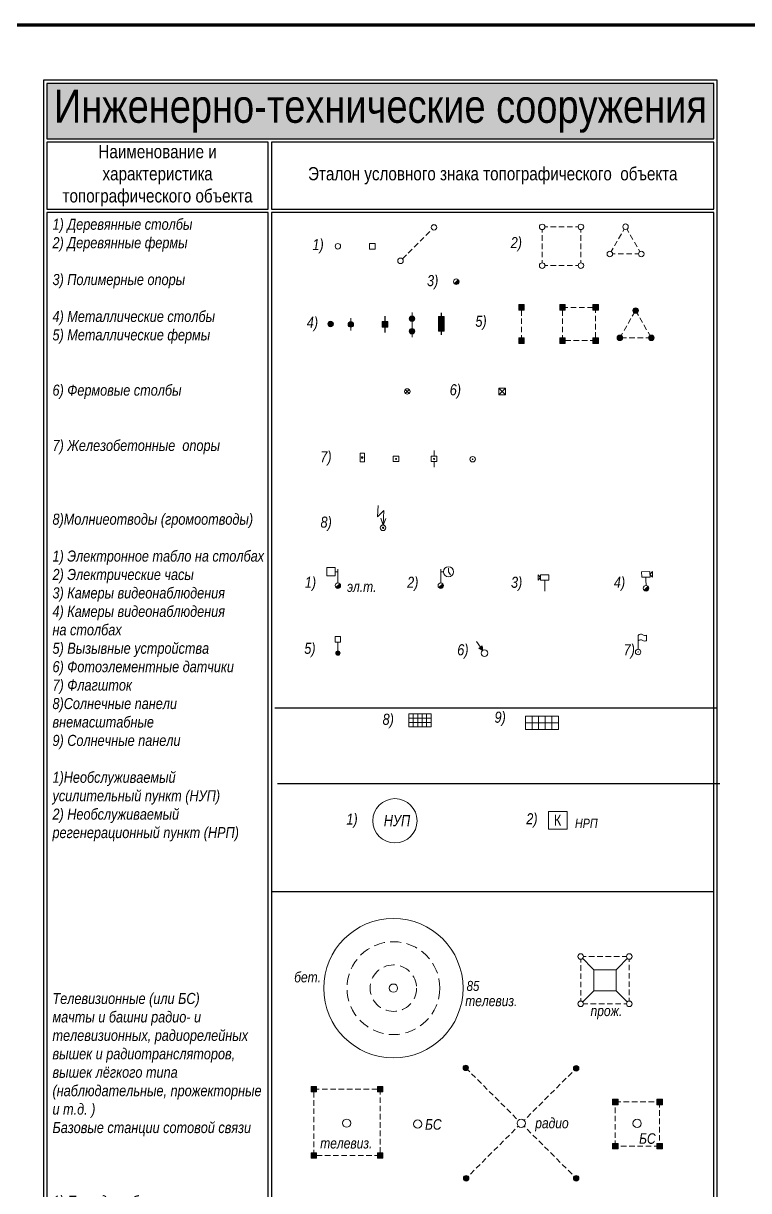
# Model space of a CAD drawing. Header units: metres. Extents: x -393 to 694, y -10 to 691.
# Drawn here: x 260.7 to 326.2, y 585.8 to 691.3 of the extents above; entities that cross this region are included whole.
import ezdxf
from ezdxf.enums import TextEntityAlignment as Align

# ---------------------------------------------------------------- set-up
doc = ezdxf.new("R2010")
doc.units = ezdxf.units.M
doc.linetypes.add('СП-2х1', pattern=[3, 2, -1])
doc.linetypes.add('СП_Граница маскировки', pattern=[3, 0, -3])
doc.layers.add('03 Инженерно-технические сооружения', color=7, linetype='Continuous', lineweight=20)
doc.styles.add('СП_Д', font='ARIALNI.TTF')
doc.styles.add('СП_Р', font='ARIALN.TTF')

# ---------------------------------------------------------------- blocks, each defined once
blk = doc.blocks.new('СП_3.26.1.1')
at = {"color": 0, "linetype": 'СП_Граница маскировки', "lineweight": 0}
blk.add_wipeout([(0.5, 0), (0.43, 0.25), (0.25, 0.43), (0, 0.5), (-0.25, 0.43), (-0.43, 0.25), (-0.5, 0), (-0.43, -0.25), (-0.25, -0.43), (0, -0.5), (0.25, -0.43), (0.43, -0.25)], dxfattribs=at)
at = {"color": 0, "linetype": 'Continuous', "lineweight": -2}
blk.add_circle((0, 0), 0.5, dxfattribs=at)
blk = doc.blocks.new('*U306')
at = {"color": 0, "linetype": 'СП-2х1', "lineweight": -2, "ltscale": 0.5}
blk.add_lwpolyline([(0, 7), (7, 7), (7, 0), (0, 0)], close=True, dxfattribs=at)
at = {"color": 0, "linetype": 'Continuous', "lineweight": -2, "ltscale": 0.5}
for p in [(0, 7), (7, 7), (0, 0), (7, 0)]:
    blk.add_blockref('СП_3.26.1.1', p, dxfattribs=at)
blk = doc.blocks.new('*U305')
at = {"color": 0, "linetype": 'СП-2х1', "lineweight": -2, "ltscale": 0.5}
blk.add_line((0, 0.5), (0, 8.06), dxfattribs=at)
at = {"color": 0, "linetype": 'Continuous', "lineweight": -2, "ltscale": 0.5, "rotation": 90.00000000000001}
blk.add_blockref('СП_3.26.1.1', (0, 8.56), dxfattribs=at)
at = {"color": 0, "linetype": 'Continuous', "lineweight": -2, "ltscale": 0.5}
blk.add_blockref('СП_3.26.1.1', (0, 0), dxfattribs=at)
blk = doc.blocks.new('*U304')
at = {"color": 0, "linetype": 'СП_Граница маскировки', "lineweight": 0, "ltscale": 10}
blk.add_wipeout([(-0.5, -0.5), (0.5, -0.5), (0.5, 0.5), (-0.5, 0.5)], dxfattribs=at)
at = {"color": 0, "linetype": 'Continuous', "lineweight": -2, "ltscale": 0.5}
blk.add_lwpolyline([(-0.5, -0.5), (0.5, -0.5), (0.5, 0.5), (-0.5, 0.5)], close=True, dxfattribs=at)
blk = doc.blocks.new('СП_3.30.1.1')
at = {"linetype": 'Continuous', "lineweight": -2}
h = blk.add_hatch(color=0, dxfattribs=at)
h.dxf.hatch_style = 1
h.paths.add_polyline_path([(0.5, 0, 1), (-0.5, 0, 1)])
at = {"color": 0, "linetype": 'Continuous', "lineweight": -2}
blk.add_circle((0, 0), 0.5, dxfattribs=at)
blk = doc.blocks.new('СП_3.30.1.2')
at = {"linetype": 'Continuous', "lineweight": -2}
h = blk.add_hatch(color=0, dxfattribs=at)
h.dxf.hatch_style = 1
h.paths.add_polyline_path([(0.5, 0.5), (-0.5, 0.5), (-0.5, -0.5), (0.5, -0.5)])
at = {"color": 0, "linetype": 'Continuous', "lineweight": -2}
blk.add_lwpolyline([(-0.5, -0.5), (0.5, -0.5), (0.5, 0.5), (-0.5, 0.5)], close=True, dxfattribs=at)
blk = doc.blocks.new('*U743')
at = {"color": 0, "linetype": 'Continuous', "lineweight": -2, "const_width": 1}
blk.add_lwpolyline([(0, -1.33), (0, 1.3)], dxfattribs=at)
at = {"color": 0, "linetype": 'Continuous', "lineweight": -2}
blk.add_lwpolyline([(-0.5, -1.33), (0.5, -1.33), (0.5, 1.3), (-0.5, 1.3)], close=True, dxfattribs=at)
blk = doc.blocks.new('*U174')
at = {"color": 0, "linetype": 'СП-2х1', "lineweight": -2, "ltscale": 0.5}
blk.add_lwpolyline([(0, -6), (0, 0), (6, 0), (6, -6)], close=True, dxfattribs=at)
at = {"color": 0, "linetype": 'Continuous', "lineweight": -2, "rotation": 270}
for p in [(0, 0), (6, 0), (0, -6), (6, -6)]:
    blk.add_blockref('СП_3.30.1.2', p, dxfattribs=at)
blk = doc.blocks.new('СП_3.30.2.1')
at = {"color": 0, "linetype": 'СП_Граница маскировки', "lineweight": 0}
blk.add_wipeout([(0.35, 0.35), (0, 0.5), (-0.35, 0.35), (-0.5, 0), (-0.35, -0.35), (0, -0.5), (0.35, -0.35), (0.5, 0)], dxfattribs=at)
at = {"color": 0, "linetype": 'Continuous', "lineweight": -2}
for points in [[(0.35, -0.35), (-0.35, 0.35)], [(-0.35, -0.35), (0.35, 0.35)]]:
    blk.add_lwpolyline(points, dxfattribs=at)
blk.add_circle((0, 0), 0.5, dxfattribs=at)
blk = doc.blocks.new('*U172')
at = {"color": 0, "linetype": 'СП-2х1', "lineweight": -2, "ltscale": 0.5}
blk.add_lwpolyline([(2.85, 4.93), (0, 0), (5.69, 0)], close=True, dxfattribs=at)
at = {"color": 0, "linetype": 'Continuous', "lineweight": -2, "ltscale": 0.5}
for p in [(2.85, 4.93), (0, 0), (5.69, 0)]:
    blk.add_blockref('СП_3.26.1.1', p, dxfattribs=at)
blk = doc.blocks.new('*U179')
at = {"color": 0, "linetype": 'СП-2х1', "lineweight": 20, "ltscale": 0.5}
blk.add_lwpolyline([(2.85, 4.93), (5.69, 0), (0, 0)], close=True, dxfattribs=at)
at = {"color": 0, "rotation": 0.4666911310718337}
for p in [(2.85, 4.93), (0, 0), (5.69, 0)]:
    blk.add_blockref('СП_3.30.1.1', p, dxfattribs=at)
blk = doc.blocks.new('*U249')
at = {"color": 1, "linetype": 'Continuous', "lineweight": 20}
for p, q in [((0, 2.4), (4.8, 2.4)), ((0, 1.2), (0, 2.4)), ((4.8, 2.4), (6, 2.39)), ((6, 1.19), (6, 2.39)), ((0, 0), (0, 1.2)), ((0, 0), (4.8, 0)), ((6, -0.01), (6, 1.19)), ((4.8, 0), (6, -0.01))]:
    blk.add_line(p, q, dxfattribs=at)
at = {"color": 114, "linetype": 'Continuous', "lineweight": 20}
for points in [[(1.2, 0), (1.2, 1.2), (1.2, 2.4)], [(2.4, 0), (2.4, 1.2), (2.4, 2.4)], [(3.6, 0), (3.6, 1.2), (3.6, 2.4)], [(4.8, 0), (4.8, 1.2), (4.8, 2.4)], [(0, 1.2), (4.8, 1.2), (6, 1.19)]]:
    blk.add_lwpolyline(points, dxfattribs=at)
blk = doc.blocks.new('*U205')
at = {"color": 114, "linetype": 'Continuous', "lineweight": 15}
for p, q in [((-1.2, 2.4), (-1.2, 0)), ((-0.4, 2.4), (-0.4, 0)), ((0.4, 2.4), (0.4, 0)), ((1.2, 2.4), (1.2, 0)), ((-2, 1.6), (2, 1.6)), ((-2, 0.8), (2, 0.8))]:
    blk.add_line(p, q, dxfattribs=at)
at = {"color": 1, "linetype": 'Continuous', "lineweight": 20}
blk.add_lwpolyline([(-2, 0), (2, 0), (2, 2.4), (-2, 2.4)], close=True, dxfattribs=at)
blk = doc.blocks.new('СП_3.29')
at = {"color": 0, "linetype": 'СП_Граница маскировки', "lineweight": 0}
blk.add_wipeout([(0.5, 0), (0.43, 0.25), (0.25, 0.43), (0, 0.5), (-0.25, 0.43), (-0.43, 0.25), (-0.5, 0), (-0.43, -0.25), (-0.25, -0.43), (0, -0.5), (0.25, -0.43), (0.43, -0.25)], dxfattribs=at)
at = {"linetype": 'Continuous', "lineweight": -2}
h = blk.add_hatch(color=0, dxfattribs=at)
h.dxf.hatch_style = 1
h.paths.add_polyline_path([(0.5, 0, 0.198912), (0.35, 0.35), (-0.35, -0.35, 0.668179)])
at = {"color": 0, "linetype": 'Continuous', "lineweight": 5}
blk.add_lwpolyline([(0.35, 0.35), (-0.35, -0.35)], dxfattribs=at)
at = {"color": 0, "linetype": 'Continuous', "lineweight": -2}
blk.add_circle((0, 0), 0.5, dxfattribs=at)
blk = doc.blocks.new('СП_3.30.2.2')
at = {"color": 0, "linetype": 'СП_Граница маскировки', "lineweight": 0, "ltscale": 10}
blk.add_wipeout([(-0.6, -0.6), (0.6, -0.6), (0.6, 0.6), (-0.6, 0.6)], dxfattribs=at)
at = {"color": 0, "linetype": 'Continuous', "lineweight": -2}
for points in [[(-0.6, 0.6), (0.6, -0.6)], [(0.6, 0.6), (-0.6, -0.6)]]:
    blk.add_lwpolyline(points, dxfattribs=at)
blk.add_lwpolyline([(-0.6, -0.6), (0.6, -0.6), (0.6, 0.6), (-0.6, 0.6)], close=True, dxfattribs=at)
blk = doc.blocks.new('*U239')
at = {"color": 0, "linetype": 'СП-2х1', "lineweight": -2, "ltscale": 0.5}
blk.add_lwpolyline([(0, -12), (0, 0), (12, 0), (12, -12)], close=True, dxfattribs=at)
at = {"color": 0, "linetype": 'Continuous', "lineweight": -2, "rotation": 270}
for p in [(0, 0), (12, 0), (0, -12), (12, -12)]:
    blk.add_blockref('СП_3.30.1.2', p, dxfattribs=at)
blk = doc.blocks.new('*U240')
at = {"color": 0, "linetype": 'СП-2х1', "lineweight": -2, "ltscale": 0.5}
blk.add_lwpolyline([(0, -8), (0, 0), (8, 0), (8, -8)], close=True, dxfattribs=at)
at = {"color": 0, "linetype": 'Continuous', "lineweight": -2, "rotation": 270}
for p in [(0, 0), (8, 0), (0, -8), (8, -8)]:
    blk.add_blockref('СП_3.30.1.2', p, dxfattribs=at)
blk = doc.blocks.new('*U182')
at = {"color": 0, "linetype": 'СП_Граница маскировки', "lineweight": 0}
blk.add_wipeout([(-0.75, 3), (0.75, 3), (0.75, 2), (-0.75, 2)], dxfattribs=at)
at = {"color": 7, "linetype": 'Continuous', "lineweight": 20}
for points in [[(-0.75, 2.5), (-1.2, 3), (-1.2, 2), (-0.75, 2.5)], [(-0.75, 3), (0.75, 3), (0.75, 2), (-0.75, 2), (-0.75, 3)]]:
    blk.add_lwpolyline(points, dxfattribs=at)
at = {"color": 0, "linetype": 'Continuous', "lineweight": -2}
blk.add_lwpolyline([(0, 2), (0, 0)], dxfattribs=at)
blk = doc.blocks.new('*U581')
at = {"color": 0, "linetype": 'Continuous', "lineweight": -2}
blk.add_lwpolyline([(0.5, 2.5), (0, 2.5)], dxfattribs=at)
at = {"color": 0, "linetype": 'Continuous', "lineweight": 15}
blk.add_lwpolyline([(1.4, 3.15), (1.4, 2.5), (1.79, 1.98)], dxfattribs=at)
at = {"color": 0, "linetype": 'Continuous', "lineweight": -2}
blk.add_circle((1.4, 2.5), 0.9, dxfattribs=at)
at = {"color": 0, "linetype": 'СП_Граница маскировки', "lineweight": 0}
blk.add_wipeout([(0.5, 0), (0.43, 0.25), (0.25, 0.43), (0, 0.5), (-0.25, 0.43), (-0.43, 0.25), (-0.5, 0), (-0.43, -0.25), (-0.25, -0.43), (0, -0.5), (0.25, -0.43), (0.43, -0.25)], dxfattribs=at)
at = {"linetype": 'Continuous', "lineweight": -2}
h = blk.add_hatch(color=0, dxfattribs=at)
h.dxf.hatch_style = 1
h.paths.add_polyline_path([(0.5, 0, 0.198912), (0.35, 0.35), (-0.35, -0.35, 0.668179)])
at = {"color": 0, "linetype": 'Continuous', "lineweight": -2}
blk.add_lwpolyline([(0, 3), (0, 0.5)], dxfattribs=at)
at = {"color": 0, "linetype": 'Continuous', "lineweight": 5}
blk.add_lwpolyline([(0.35, 0.35), (-0.35, -0.35)], dxfattribs=at)
at = {"color": 0, "linetype": 'Continuous', "lineweight": -2}
blk.add_circle((0, 0), 0.5, dxfattribs=at)
blk = doc.blocks.new('*U575')
at = {"color": 0, "linetype": 'СП_Граница маскировки', "lineweight": 0}
for points in [[(-2, 3.25), (-0.5, 3.25), (-0.5, 1.75), (-2, 1.75)], [(0.5, 0), (0.43, 0.25), (0.25, 0.43), (0, 0.5), (-0.25, 0.43), (-0.43, 0.25), (-0.5, 0), (-0.43, -0.25), (-0.25, -0.43), (0, -0.5), (0.25, -0.43), (0.43, -0.25)]]:
    blk.add_wipeout(points, dxfattribs=at)
at = {"linetype": 'Continuous', "lineweight": -2}
h = blk.add_hatch(color=0, dxfattribs=at)
h.dxf.hatch_style = 1
h.paths.add_polyline_path([(0.5, 0, 0.198912), (0.35, 0.35), (-0.35, -0.35, 0.668179)])
at = {"color": 0, "linetype": 'Continuous', "lineweight": -2}
blk.add_lwpolyline([(-2, 3.25), (-0.5, 3.25), (-0.5, 1.75), (-2, 1.75)], close=True, dxfattribs=at)
for points in [[(-0.5, 2.5), (0, 2.5)], [(0, 3), (0, 0.5)]]:
    blk.add_lwpolyline(points, dxfattribs=at)
at = {"color": 0, "linetype": 'Continuous', "lineweight": 5}
blk.add_lwpolyline([(0.35, 0.35), (-0.35, -0.35)], dxfattribs=at)
at = {"color": 0, "linetype": 'Continuous', "lineweight": -2}
blk.add_circle((0, 0), 0.5, dxfattribs=at)
blk = doc.blocks.new('*U91')
at = {"linetype": 'Continuous', "lineweight": 20}
h = blk.add_hatch(color=0, dxfattribs=at)
h.dxf.hatch_style = 1
h.paths.add_polyline_path([(0.4, 0, 1), (-0.4, 0, 1)])
at = {"color": 0, "linetype": 'Continuous', "lineweight": 20}
blk.add_lwpolyline([(-0.5, 3), (0.5, 3), (0.5, 2), (-0.5, 2)], close=True, dxfattribs=at)
blk.add_lwpolyline([(0, 2), (0, 0.4)], dxfattribs=at)
blk.add_circle((0, 0), 0.4, dxfattribs=at)
blk = doc.blocks.new('*U577')
at = {"color": 0, "linetype": 'Continuous', "lineweight": -2}
blk.add_lwpolyline([(0.01, 3), (0, 0)], dxfattribs=at)
at = {"color": 7, "linetype": 'Continuous', "lineweight": 20}
blk.add_circle((0, 0), 0.12, dxfattribs=at)
at = {"color": 0, "linetype": 'СП_Граница маскировки', "lineweight": 0}
for points in [[(0, 2), (0.19, 2.15), (0.41, 2.22), (0.64, 2.2), (0.85, 2.1), (1, 2.02), (1.17, 1.98), (1.34, 1.99), (1.5, 2.04), (1.51, 3.04), (1.34, 2.99), (1.17, 2.98), (1, 3.02), (0.85, 3.1), (0.64, 3.2), (0.41, 3.22), (0.19, 3.15), (0.01, 3)], [(0.5, 0), (0.43, 0.25), (0.25, 0.43), (0, 0.5), (-0.25, 0.43), (-0.43, 0.25), (-0.5, 0), (-0.43, -0.25), (-0.25, -0.43), (0, -0.5), (0.25, -0.43), (0.43, -0.25)]]:
    blk.add_wipeout(points, dxfattribs=at)
at = {"linetype": 'Continuous', "lineweight": -2}
h = blk.add_hatch(color=0, dxfattribs=at)
h.dxf.hatch_style = 1
h.paths.add_polyline_path([(0.12, 0, 1), (-0.12, 0, 1)])
at = {"color": 0, "linetype": 'Continuous', "lineweight": -2}
blk.add_lwpolyline([(0, 2, -0.393134), (0.85, 2.1, 0.282115), (1.5, 2.04), (1.51, 3.04, -0.282115), (0.85, 3.1, 0.393134), (0.01, 3)], format="xyb", close=True, dxfattribs=at)
blk.add_circle((0, 0), 0.5, dxfattribs=at)
blk = doc.blocks.new('*U278')
at = {"color": 0, "linetype": 'СП-2х1', "lineweight": -2, "ltscale": 0.5}
blk.add_line((0, 0), (0, 6), dxfattribs=at)
at = {"color": 0, "linetype": 'Continuous', "lineweight": -2, "rotation": 90.00000000000001}
for p in [(0, 6), (0, 0)]:
    blk.add_blockref('СП_3.30.1.2', p, dxfattribs=at)
blk = doc.blocks.new('*U190')
at = {"color": 0, "linetype": 'Continuous', "lineweight": -2, "xscale": 1.5, "yscale": 1.5, "zscale": 1.5}
blk.add_blockref('СП_3.26.1.1', (0, 0), dxfattribs=at)
at = {"color": 0, "linetype": 'Continuous', "lineweight": -2}
blk.add_lwpolyline([(0.6, 5.27, 0, 0.8, 0), (0.16, 4.15, 0, 0, 0), (-0.6, 2.25, 0, 0, 0), (0.76, 2.65, 0, 0, 0), (0, 0.75, 0, 0, 0)], format="xyseb", dxfattribs=at)
blk = doc.blocks.new('*U307')
at = {"color": 0, "linetype": 'СП-2х1', "lineweight": -2, "ltscale": 0.5}
blk.add_lwpolyline([(0, 8.57), (8.78, 8.57), (8.78, 0), (0, 0)], close=True, dxfattribs=at)
at = {"color": 0, "linetype": 'Continuous', "lineweight": -2, "ltscale": 0.5}
for p in [(0, 8.57), (8.78, 8.57), (0, 0), (8.78, 0)]:
    blk.add_blockref('СП_3.26.1.1', p, dxfattribs=at)
blk = doc.blocks.new('СП_3.33.8')
at = {"lineweight": -2, "ltscale": 0.5}
h = blk.add_hatch(color=0, dxfattribs=at)
h.dxf.hatch_style = 1
h.paths.add_polyline_path([(-0.41, 1.29), (-0.34, 0.49), (-1.06, 0.84)])
at = {"color": 0, "linetype": 'Continuous', "lineweight": 20}
blk.add_lwpolyline([(-0.34, 0.49), (-1.45, 2.1)], dxfattribs=at)
blk.add_lwpolyline([(-0.41, 1.29), (-0.34, 0.49), (-1.06, 0.84)], close=True, dxfattribs=at)
blk.add_circle((0, 0), 0.6, dxfattribs=at)
blk = doc.blocks.new('*U308')
at = {"color": 0, "linetype": 'СП-2х1', "lineweight": -2, "ltscale": 0.5}
for points in [[(-10.02, 10.02), (0, 0)], [(0, 0), (9.94, 9.94)], [(0, 0), (-9.94, -9.94)], [(0, 0), (9.94, -9.94)]]:
    blk.add_lwpolyline(points, dxfattribs=at)
at = {"color": 0, "linetype": 'Continuous', "lineweight": -2}
for p, rotation in [((-10.02, 10.02), 44.99999999999906), ((9.94, 9.94), 45.00000000000067), ((9.94, -9.94), 44.99999999999934)]:
    blk.add_blockref('СП_3.30.1.1', p, dxfattribs=dict(at, rotation=rotation))
blk.add_blockref('СП_3.30.1.1', (-9.94, -9.94), dxfattribs=at)
blk = doc.blocks.new('*U146')
at = {"color": 0, "linetype": 'СП_Граница маскировки', "lineweight": -2, "ltscale": 10}
blk.add_wipeout([(-0.5, -0.5), (0.5, -0.5), (0.5, 0.5), (-0.5, 0.5)], dxfattribs=at)
at = {"linetype": 'Continuous', "lineweight": -2}
h = blk.add_hatch(color=0, dxfattribs=at)
h.dxf.hatch_style = 1
h.paths.add_polyline_path([(0.1, 0, 1), (-0.1, 0, 1)])
at = {"color": 0, "linetype": 'Continuous', "lineweight": -2}
blk.add_lwpolyline([(-0.5, -0.5), (0.5, -0.5), (0.5, 0.5), (-0.5, 0.5)], close=True, dxfattribs=at)
at = {"color": 0, "linetype": 'Continuous', "lineweight": 0}
blk.add_circle((0, 0), 0.1, dxfattribs=at)
blk = doc.blocks.new('СП_Точка')
at = {"linetype": 'Continuous', "lineweight": -2}
h = blk.add_hatch(color=0, dxfattribs=at)
h.dxf.hatch_style = 1
h.paths.add_polyline_path([(-0.15, 0, 1), (0.15, 0, 1)])
at = {"color": 0, "linetype": 'Continuous', "lineweight": 0}
blk.add_circle((0, 0), 0.15, dxfattribs=at)
blk = doc.blocks.new('*U440')
at = {"color": 0, "linetype": 'СП_Граница маскировки', "lineweight": 0, "ltscale": 10}
blk.add_lwpolyline([(0.8, 1.6), (0, 0)], dxfattribs=at)
at = {"color": 0, "linetype": 'СП_Граница маскировки', "lineweight": 0}
blk.add_wipeout([(0, 0), (0.8, 0), (0.8, 1.6), (0, 1.6)], dxfattribs=at)
at = {"color": 0, "linetype": 'Continuous', "lineweight": -2}
blk.add_lwpolyline([(0, 0), (0.8, 0), (0.8, 1.6), (0, 1.6)], close=True, dxfattribs=at)
blk.add_blockref('СП_Точка', (0.4, 0.8), dxfattribs=at)
blk = doc.blocks.new('*U831')
at = {"color": 0, "linetype": 'СП_Граница маскировки', "lineweight": 0}
blk.add_wipeout([(0.5, 0), (0.43, 0.25), (0.25, 0.43), (0, 0.5), (-0.25, 0.43), (-0.43, 0.25), (-0.5, 0), (-0.43, -0.25), (-0.25, -0.43), (0, -0.5), (0.25, -0.43), (0.43, -0.25)], dxfattribs=at)
at = {"linetype": 'Continuous', "lineweight": -2}
h = blk.add_hatch(color=256, dxfattribs=at)
h.dxf.hatch_style = 1
h.paths.add_polyline_path([(0.15, 0, 1), (-0.15, 0, 1)])
at = {"color": 0, "linetype": 'Continuous', "lineweight": -2}
blk.add_circle((0, 0), 0.5, dxfattribs=at)
blk = doc.blocks.new('СП_3.31.1')
at = {"color": 0, "linetype": 'СП_Граница маскировки', "lineweight": 0}
blk.add_wipeout([(0.5, 0), (0.43, 0.25), (0.25, 0.43), (0, 0.5), (-0.25, 0.43), (-0.43, 0.25), (-0.5, 0), (-0.43, -0.25), (-0.25, -0.43), (0, -0.5), (0.25, -0.43), (0.43, -0.25)], dxfattribs=at)
at = {"linetype": 'Continuous', "lineweight": 20}
h = blk.add_hatch(color=0, dxfattribs=at)
h.dxf.hatch_style = 1
h.paths.add_polyline_path([(0.12, 0, 1), (-0.12, 0, 1)])
at = {"color": 0, "linetype": 'Continuous', "lineweight": 20}
blk.add_circle((0, 0), 0.5, dxfattribs=at)
at = {"color": 7, "linetype": 'Continuous', "lineweight": 20}
blk.add_circle((0, 0), 0.12, dxfattribs=at)
blk = doc.blocks.new('*U84')
at = {"color": 0, "linetype": 'Continuous', "lineweight": -2}
blk.add_lwpolyline([(0, 0), (0.15, 2.6), (-0.98, 1.46), (-0.86, 3.51)], dxfattribs=at)
at = {"color": 0, "linetype": 'Continuous'}
blk.add_lwpolyline([(-0.37, 1.25), (0, 0), (0.52, 1.19)], dxfattribs=at)
blk = doc.blocks.new('*U583')
at = {"color": 0, "linetype": 'СП_Граница маскировки', "lineweight": 0}
blk.add_wipeout([(-0.81, 2.99), (0.69, 3.01), (0.71, 2.01), (-0.79, 1.99)], dxfattribs=at)
at = {"color": 7, "linetype": 'Continuous', "lineweight": 20}
for points in [[(-0.81, 2.99), (0.69, 3.01), (0.71, 2.01), (-0.79, 1.99), (-0.81, 2.99)], [(0.7, 2.51), (1.14, 3.02), (1.16, 2.02), (0.7, 2.51)]]:
    blk.add_lwpolyline(points, dxfattribs=at)
at = {"color": 0, "linetype": 'Continuous', "lineweight": -2}
blk.add_lwpolyline([(-0.04, 2), (0, 0)], dxfattribs=at)
at = {"color": 0, "linetype": 'СП_Граница маскировки', "lineweight": 0}
blk.add_wipeout([(0.5, 0), (0.43, 0.25), (0.25, 0.43), (0, 0.5), (-0.25, 0.43), (-0.43, 0.25), (-0.5, 0), (-0.43, -0.25), (-0.25, -0.43), (0, -0.5), (0.25, -0.43), (0.43, -0.25)], dxfattribs=at)
at = {"color": 0, "linetype": 'Continuous', "lineweight": -2}
blk.add_circle((0, 0), 0.5, dxfattribs=at)
at = {"color": 0, "linetype": 'СП_Граница маскировки', "lineweight": 0}
blk.add_wipeout([(0.5, 0), (0.43, 0.25), (0.25, 0.43), (0, 0.5), (-0.25, 0.43), (-0.43, 0.25), (-0.5, 0), (-0.43, -0.25), (-0.25, -0.43), (0, -0.5), (0.25, -0.43), (0.43, -0.25)], dxfattribs=at)
at = {"linetype": 'Continuous', "lineweight": -2}
h = blk.add_hatch(color=0, dxfattribs=at)
h.dxf.hatch_style = 1
h.paths.add_polyline_path([(0.5, 0.01, 0.198912), (0.35, 0.36), (-0.35, -0.36, 0.668179)])
at = {"color": 0, "linetype": 'Continuous', "lineweight": 5}
blk.add_lwpolyline([(0.35, 0.36), (-0.35, -0.36)], dxfattribs=at)
at = {"color": 0, "linetype": 'Continuous', "lineweight": -2}
blk.add_circle((0, 0), 0.5, dxfattribs=at)
blk = doc.blocks.new('СП_2.1')
at = {"color": 0, "style": 'СП_Р'}
blk.add_attdef('КЖ', text='', height=2, dxfattribs=at).set_placement((0, 0), align=Align.CENTER)
blk = doc.blocks.new('*U827')
at = {"linetype": 'Continuous', "lineweight": 20}
h = blk.add_hatch(color=0, dxfattribs=at)
h.dxf.hatch_style = 1
edge = h.paths.add_edge_path()
edge.add_arc((0, 0), 0.5, 0, 360)
blk.add_line((0, -1.11), (0, 1.11))
at = {"color": 0, "linetype": 'Continuous', "lineweight": 20}
blk.add_circle((0, 0), 0.5, dxfattribs=at)
blk = doc.blocks.new('*U882')
at = {"color": 0, "linetype": 'Continuous', "lineweight": -2}
blk.add_line((0, -0.5), (0, -1.77), dxfattribs=at)
for points in [[(0, 1.1), (0, 0)], [(0, -2.27), (0, -3.37)]]:
    blk.add_lwpolyline(points)
at = {"color": 0, "linetype": 'Continuous', "lineweight": 20, "rotation": 270.0000000000017}
for p in [(0, 0), (0, -2.27)]:
    blk.add_blockref('СП_3.30.1.1', p, dxfattribs=at)

msp = doc.modelspace()

# ---------------------------------------------------------------- hatches: boundary and pattern name
at = {"ltscale": 0.5, "true_color": 0xffe9c2}
h = msp.add_hatch(color=254, dxfattribs=at)
h.dxf.hatch_style = 1
h.paths.add_polyline_path([(262.8, 680.89), (323.1, 680.89), (323.1, 685.89), (262.8, 685.89)])

# ---------------------------------------------------------------- linework, layer by layer
at = {"ltscale": 0.5}
for points in [[(262.8, 680.89), (323.1, 680.89), (323.1, 685.89), (262.8, 685.89)], [(262.8, 674.53), (282.8, 674.53), (282.8, 680.59), (262.8, 680.59)], [(283.1, 674.53), (323.1, 674.53), (323.1, 680.59), (283.1, 680.59)], [(262.8, 533.98), (282.8, 533.98), (282.8, 674.23), (262.8, 674.23)]]:
    msp.add_lwpolyline(points, close=True, dxfattribs=at)
at = {"color": 253, "ltscale": 0.5}
for points in [[(283.4, 629.45), (323.4, 629.45)], [(283.63, 622.59), (323.63, 622.59)], [(283.1, 612.84), (323.1, 612.84)]]:
    msp.add_lwpolyline(points, dxfattribs=at)
at = {"layer": '03 Инженерно-технические сооружения', "color": 0, "linetype": 'Continuous', "lineweight": -2, "ltscale": 0.5}
for points in [[(298.46, 664.67), (298.46, 665.17)], [(293.36, 664.37), (293.36, 664.87)], [(293.36, 663.37), (293.36, 663.87)], [(298.46, 663.17), (298.46, 663.67)]]:
    msp.add_lwpolyline(points, dxfattribs=at)
at = {"layer": '03 Инженерно-технические сооружения', "color": 0, "linetype": 'Continuous', "lineweight": 20, "ltscale": 0.5}
msp.add_lwpolyline([(308.15, 620.06), (309.82, 620.06), (309.82, 618.47), (308.15, 618.47)], close=True, dxfattribs=at)
at = {"layer": '03 Инженерно-технические сооружения', "linetype": 'Continuous', "lineweight": 20, "ltscale": 0.5}
for points in [[(312.25, 605.76), (311.05, 606.95)], [(314.25, 605.76), (315.44, 606.95)], [(312.25, 603.86), (311.05, 602.67)], [(314.25, 603.86), (315.44, 602.67)]]:
    msp.add_lwpolyline(points, dxfattribs=at)
msp.add_lwpolyline([(312.25, 603.86), (314.25, 603.86), (314.25, 605.76), (312.25, 605.76)], close=True, dxfattribs=at)
at = {"layer": '03 Инженерно-технические сооружения', "color": 0, "linetype": 'Continuous', "lineweight": 20, "ltscale": 0.5}
msp.add_circle((294.26, 619.23), 2, dxfattribs=at)
at = {"layer": '03 Инженерно-технические сооружения', "linetype": 'Continuous', "lineweight": 20, "ltscale": 0.5}
msp.add_circle((294.12, 604.09), 6.3, dxfattribs=at)
at = {"layer": '03 Инженерно-технические сооружения', "linetype": 'СП-2х1', "lineweight": 20, "ltscale": 0.5}
for radius in [4.2, 2.1]:
    msp.add_circle((294.12, 604.09), radius, dxfattribs=at)

# ---------------------------------------------------------------- block references
at = {"layer": '03 Инженерно-технические сооружения', "color": 0, "linetype": 'Continuous', "lineweight": 20, "xscale": 0.5, "yscale": 0.5, "zscale": 0.5, "rotation": 315}
msp.add_blockref('*U305', (294.76, 669.86), dxfattribs=at)
at = {"layer": '03 Инженерно-технические сооружения', "color": 0, "linetype": 'Continuous', "lineweight": 20, "xscale": 0.5, "yscale": 0.5, "zscale": 0.5}
for name, p in [('*U306', (307.57, 669.43)), ('*U172', (313.68, 670.48)), ('СП_3.26.1.1', (289.1, 671.18)), ('*U304', (292.22, 671.18)), ('СП_3.29', (299.8, 667.97)), ('*U743', (298.46, 664.17)), ('*U278', (305.7, 662.65)), ('*U174', (309.4, 665.65)), ('*U179', (314.59, 662.9)), ('СП_3.30.1.1', (288.44, 664.15)), ('СП_3.30.1.2', (293.36, 664.12)), ('СП_3.30.2.1', (295.37, 658.05)), ('СП_3.30.2.2', (303.94, 658.05)), ('*U91', (289.1, 634.39)), ('СП_3.33.8', (302.36, 634.39)), ('*U308', (305.67, 591.87)), ('*U239', (286.92, 594.96)), ('*U240', (314.18, 593.8))]:
    msp.add_blockref(name, p, dxfattribs=at)
at = {"layer": '03 Инженерно-технические сооружения', "color": 0, "linetype": 'Continuous', "lineweight": 20, "ltscale": 2, "xscale": 0.5, "yscale": 0.5, "zscale": 0.5}
msp.add_blockref('*U882', (295.8, 664.63), dxfattribs=at)
at = {"layer": '03 Инженерно-технические сооружения', "transparency": 33554687, "xscale": 0.4999999999999999, "yscale": 0.4999999999999999, "zscale": 0.4999999999999999}
msp.add_blockref('*U827', (290.27, 664.11), dxfattribs=at)
at = {"layer": '03 Инженерно-технические сооружения', "color": 4, "linetype": 'Continuous', "lineweight": 20, "xscale": 0.5, "yscale": 0.5, "zscale": 0.5}
for name, p in [('*U205', (296.52, 627.71)), ('*U249', (306.05, 627.49))]:
    msp.add_blockref(name, p, dxfattribs=at)
at = {"layer": '03 Инженерно-технические сооружения', "color": 0, "linetype": 'Continuous', "lineweight": 20, "ltscale": 2, "xscale": 0.5, "yscale": 0.5, "zscale": 0.5}
msp.add_blockref('СП_2.1', (308.96, 618.78), dxfattribs=at).add_auto_attribs({'КЖ': 'К'})

# ---------------------------------------------------------------- texts
at = {"color": 7, "lineweight": 13, "attachment_point": 5, "style": 'СП_Р'}
for s, insert, char_height, width in [('Инженерно-технические сооружения', (292.95, 683.39), 3, 60.3), ('Наименование и характеристика топографического объекта', (272.8, 677.56), 1.2, 20), ('Эталон условного знака топографического  объекта ', (303.1, 677.56), 1.2, 40)]:
    msp.add_mtext(s, dxfattribs=dict(at, insert=insert, char_height=char_height, width=width))
at = {"lineweight": 40, "insert": (263.3, 673.67), "char_height": 1, "width": 19.0121, "attachment_point": 1, "style": 'СП_Д'}
msp.add_mtext('1) Деревянные столбы\\P2) Деревянные фермы \\P\\P3) Полимерные опоры \\P\\P4) Металлические столбы \\P5) Металлические фермы       \\P\\P\\P6) Фермовые столбы  \\P\\P\\P7) Железобетонные  опоры \\P\\P\\P\\P8)Молниеотводы (громоотводы)\\P\\P1) Электронное табло на столбах\\P2) Электрические часы ^J3) Камеры видеонаблюдения\\P4) Камеры видеонаблюдения\\Pна столбах\\P5) Вызывные устройства\\P6) Фотоэлементные датчики\\P7) Флагшток\\P8)Солнечные панели внемасштабные\\P9) Солнечные панели\\P\\P1)Необслуживаемый усилительный пункт (НУП)\\P2) Необслуживаемый регенерационный пункт (НРП)\\P\\P\\P\\P\\P\\P\\P\\P\\PТелевизионные (или БС)\\Pмачты и башни радио- и телевизионных, радиорелейных вышек и радиотрансляторов, вышек лёгкого типа (наблюдательные, прожекторные и т.д. )\\PБазовые станции сотовой связи\\P\\P\\P\\P1) Печь для обжига извести, получения деревянного угля\\P2) Ветряные двигатели\\P3) Ветроэнергетические установки\\P4) Ветряные мельницы (каменные и деревянные)\\P\\P\\P1) Тумбы рекламные постоянные \\P2) Доски почета и мемориальные, стенды показателей и наглядной агитации (рекламные щиты)\\P3) Доски почёта односторонние (реклама)\\P4) Доски почёта двусторонние (реклама)\\P\\P\\PЗапасной выход из гражданского убежища\\P\\P\\P{\\C7;1) Склады угля, торфа, отвалы грунта выровненные (кавальеры)\\P2) Участки, покрытые отходами промышленных предприятий}', dxfattribs=at)
at = {"color": 212, "lineweight": 13, "true_color": 0xe000e0, "char_height": 1, "width": 1, "attachment_point": 5, "style": 'СП_Д'}
for s, insert in [('1)', (287.31, 671.18)), ('2)', (305.23, 671.36)), ('3)', (297.67, 667.92)), ('4)', (286.8, 664.15)), ('5)', (302.04, 664.25)), ('6)', (299.72, 658.05)), ('7)', (288.02, 651.99)), ('8)', (288.04, 646.08)), ('1)', (290.38, 619.23)), ('2)', (306.64, 619.26))]:
    msp.add_mtext(s, dxfattribs=dict(at, insert=insert))
at = {"color": 212, "lineweight": 13, "true_color": 0xe000e0, "char_height": 1, "attachment_point": 7, "style": 'СП_Д'}
for s, insert in [('1)', (286.11, 639.99)), ('2)', (295.36, 639.99)), ('3)', (304.75, 639.99)), ('4)', (314.05, 639.99)), ('5)', (286.06, 634.02)), ('6)', (299.89, 633.89)), ('9)', (303.26, 627.79)), ('8)', (293.14, 627.6))]:
    msp.add_mtext(s, dxfattribs=dict(at, insert=insert))
at = {"layer": '03 Инженерно-технические сооружения', "insert": (289.93, 639.91), "char_height": 0.95, "width": 2.4536, "attachment_point": 7, "style": 'СП_Д'}
msp.add_mtext('эл.т.', dxfattribs=at)
at = {"layer": '03 Инженерно-технические сооружения', "color": 0, "linetype": 'Continuous', "lineweight": 15, "ltscale": 0.5, "attachment_point": 7, "style": 'СП_Д'}
for s, insert, char_height in [('НУП', (293.25, 618.72), 1), ('НРП', (310.53, 618.57), 0.85)]:
    msp.add_mtext(s, dxfattribs=dict(at, insert=insert, char_height=char_height))
at = {"layer": '03 Инженерно-технические сооружения', "attachment_point": 7, "style": 'СП_Д'}
for s, insert, char_height in [('бет.', (285.15, 604.6), 0.95), ('85', (300.74, 603.83), 0.9), ('телевиз.', (300.61, 602.45), 0.95), ('БС', (296.98, 591.28), 0.95), ('радио', (306.94, 591.13), 0.95), ('телевиз.', (287.5, 589.58), 0.95), ('БС', (316.33, 590), 0.95)]:
    msp.add_mtext(s, dxfattribs=dict(at, insert=insert, char_height=char_height))

# ---------------------------------------------------------------- next in the draw order: linework, layer by layer
at = {"color": 0, "linetype": 'Continuous', "ltscale": 0.5}
msp.add_lwpolyline([(262.5, 533.68), (323.4, 533.68), (323.4, 686.19), (262.5, 686.19)], close=True, dxfattribs=at)
at = {"ltscale": 0.5}
msp.add_lwpolyline([(283.1, 533.98), (323.1, 533.98), (323.1, 674.23), (283.1, 674.23)], close=True, dxfattribs=at)

# ---------------------------------------------------------------- next in the draw order: block references
at = {"layer": '03 Инженерно-технические сооружения', "color": 0, "linetype": 'Continuous', "lineweight": 20, "xscale": 0.5, "yscale": 0.5, "zscale": 0.5}
for name, p in [('*U440', (291.1, 651.67)), ('*U146', (294.36, 651.95)), ('*U146', (297.79, 651.95)), ('*U831', (301.28, 651.92)), ('*U575', (289.1, 640.49)), ('*U581', (298.4, 640.49)), ('*U182', (307.8, 639.98)), ('*U577', (316.24, 634.49)), ('*U307', (311.05, 602.67)), ('*U190', (294.12, 604.09)), ('*U190', (289.89, 591.88)), ('*U190', (296.31, 591.8)), ('*U190', (305.67, 591.87)), ('*U190', (316.15, 591.86))]:
    msp.add_blockref(name, p, dxfattribs=at)

# ---------------------------------------------------------------- next in the draw order: linework, layer by layer
at = {"color": 252, "linetype": 'Continuous', "lineweight": 15, "ltscale": 0.5, "const_width": 0.3}
msp.add_lwpolyline([(-4.1, 691.19), (524.1, 691.19, -0.414214), (526.1, 689.19), (526.1, 308.5, -0.414214), (524.1, 306.5), (-4.1, 306.5, -0.414214), (-6.1, 308.5), (-6.1, 689.19, -0.414214)], format="xyb", close=True, dxfattribs=at)
at = {"layer": '03 Инженерно-технические сооружения', "color": 0, "linetype": 'Continuous', "lineweight": 20, "ltscale": 0.5}
for points in [[(297.79, 652.7), (297.79, 652.2)], [(297.79, 651.2), (297.79, 651.7)]]:
    msp.add_lwpolyline(points, dxfattribs=at)

# ---------------------------------------------------------------- next in the draw order: texts
at = {"color": 212, "lineweight": 13, "true_color": 0xe000e0, "insert": (314.93, 633.89), "char_height": 1, "attachment_point": 7, "style": 'СП_Д'}
msp.add_mtext('7)', dxfattribs=at)
at = {"layer": '03 Инженерно-технические сооружения', "color": 0, "linetype": 'Continuous', "lineweight": 15, "ltscale": 0.5, "insert": (311.94, 601.28), "char_height": 0.95, "attachment_point": 7, "style": 'СП_Д'}
msp.add_mtext('прож.', dxfattribs=at)

# ---------------------------------------------------------------- next in the draw order: block references
at = {"layer": '03 Инженерно-технические сооружения', "color": 0, "linetype": 'Continuous', "lineweight": 20, "xscale": 0.5, "yscale": 0.5, "zscale": 0.5}
for name, p in [('СП_3.31.1', (293.18, 645.72)), ('*U583', (316.96, 640.25))]:
    msp.add_blockref(name, p, dxfattribs=at)

# ---------------------------------------------------------------- next in the draw order: block references
msp.add_blockref('*U84', (293.18, 645.97), dxfattribs=at)

doc.saveas('drawing.dxf')
